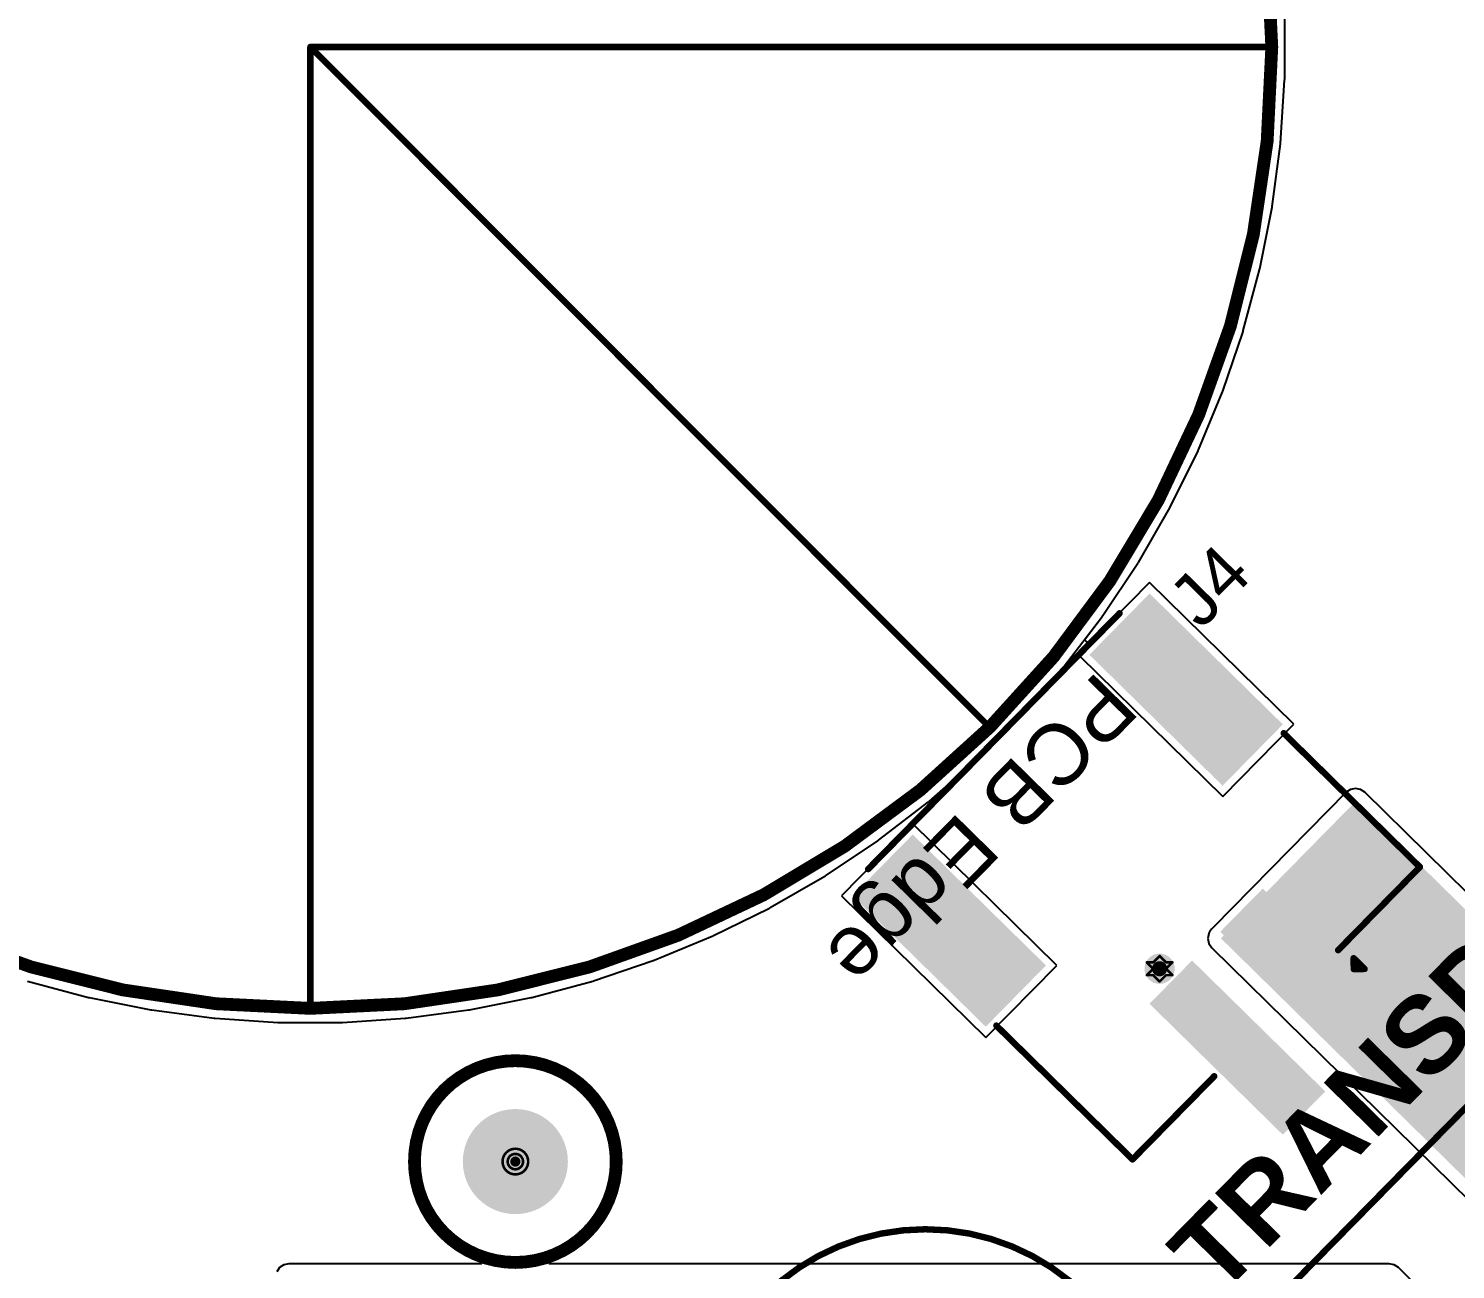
# Model space of a CAD drawing. Header units: inches. Extents: x -38 to 391, y -38 to 85.
# Drawn here: x -5.59 to 22.7, y -24.24 to 0.37 of the extents above; entities that cross this region are included whole.
import ezdxf

# ---------------------------------------------------------------- set-up
doc = ezdxf.new("R2010")
doc.units = ezdxf.units.IN
for name, color, linetype in [('Board Outline', 216, 'Continuous'), ('Bottom Layer', 5, 'Continuous'), ('Bottom Solder', 6, 'Continuous'), ('Dimension', 6, 'Continuous'), ('Drill Drawing', 1, 'Continuous'), ('Multi-Layer', 9, 'Continuous'), ('Pad Holes', 156, 'Continuous'), ('Top Layer', 1, 'Continuous'), ('Top Overlay', 2, 'Continuous'), ('Top Paste', 8, 'Continuous'), ('Top Solder', 216, 'Continuous'), ('Via Holes', 16, 'Continuous')]:
    doc.layers.add(name, color=color, linetype=linetype)
doc.styles.add('Arial', font='', dxfattribs={"height": 0.2})
doc.styles.add('Arial_Bold', font='', dxfattribs={"height": 0.2})
doc.styles.get('Arial').set_extended_font_data('Arial')
doc.styles.get('Arial_Bold').set_extended_font_data('Arial', bold=True)

msp = doc.modelspace()

# ---------------------------------------------------------------- hatches: boundary and pattern name
at = {"layer": 'Bottom Layer'}
h = msp.add_hatch(color=5, dxfattribs=at)
edge = h.paths.add_edge_path()
edge.add_arc((16.83641032, -18.27473358), 0.2999994, 0, 360)
at = {"layer": 'Bottom Solder'}
h = msp.add_hatch(color=6, dxfattribs=at)
edge = h.paths.add_edge_path()
edge.add_arc((4.064, -22.098), 0.1016, 0, 360)
at = {"layer": 'Pad Holes'}
h = msp.add_hatch(color=7, dxfattribs=at)
edge = h.paths.add_edge_path()
edge.add_arc((4.064, -22.098), 1.0414, 0, 360)
at = {"layer": 'Top Layer'}
for points in [[(19.13584979414321, -13.43205499698858), (18.0844862201117, -14.50193034262464), (15.58810920585679, -12.04874748301142), (16.6394727798883, -10.97887213737536)], [(28.78900515999999, -22.88779522), (20.72017446, -14.95857816), (18.05262836, -17.67309394), (26.12145906, -25.602311)], [(10.89193622585679, -16.82752888301142), (11.9432997998883, -15.75765353737535), (14.43967681414321, -18.21083639698858), (13.3883132401117, -19.28071174262464)], [(21.37898476852288, -19.2816843326519), (20.67807512573203, -19.99493516696132), (18.18169811147711, -17.5417523073481), (18.88260775426797, -16.82850147303868)], [(19.97717146852288, -20.7082042126519), (19.27626182573203, -21.42145504696132), (16.77988481147711, -18.9682721873481), (17.48079445426797, -18.25502135303867)]]:
    msp.add_hatch(color=1, dxfattribs=at).paths.add_polyline_path(points)
h = msp.add_hatch(color=1, dxfattribs=at)
edge = h.paths.add_edge_path()
edge.add_arc((16.83641032, -18.27473358), 0.2999994, 0, 360)
at = {"layer": 'Top Paste'}
for points in [[(19.13584979414321, -13.43205499698858), (18.0844862201117, -14.50193034262464), (15.58810920585679, -12.04874748301142), (16.6394727798883, -10.97887213737536)], [(10.89193622585679, -16.82752888301142), (11.9432997998883, -15.75765353737535), (14.43967681414321, -18.21083639698858), (13.3883132401117, -19.28071174262464)], [(21.37898476852288, -19.2816843326519), (20.67807512573203, -19.99493516696132), (18.18169811147711, -17.5417523073481), (18.88260775426797, -16.82850147303868)], [(19.97717146852288, -20.7082042126519), (19.27626182573203, -21.42145504696132), (16.77988481147711, -18.9682721873481), (17.48079445426797, -18.25502135303867)]]:
    msp.add_hatch(color=8, dxfattribs=at).paths.add_polyline_path(points)
at = {"layer": 'Top Solder'}
for points in [[(19.27952842103014, -13.43080113260738), (18.0857400844929, -14.64560896951157), (15.44443057896985, -12.05000134739262), (16.6382189155071, -10.83519351048843)], [(10.74825759896986, -16.82878274739262), (11.9420459355071, -15.61397491048843), (14.58335544103014, -18.20958253260738), (13.3895671044929, -19.42439036951157)], [(21.52266339540981, -19.2804304682707), (20.67932899011323, -20.13861379384825), (18.03801948459019, -17.5430061717293), (18.88135388988677, -16.68482284615175)], [(20.12085009540981, -20.70695034827069), (19.27751569011323, -21.56513367384825), (16.63620618459019, -18.9695260517293), (17.47954058988677, -18.11134272615175)]]:
    msp.add_hatch(color=216, dxfattribs=at).paths.add_polyline_path(points)
h = msp.add_hatch(color=216, dxfattribs=at)
edge = h.paths.add_edge_path()
edge.add_arc((4.064, -22.098), 0.1016, 0, 360)
at = {"layer": 'Via Holes'}
h = msp.add_hatch(color=7, dxfattribs=at)
edge = h.paths.add_edge_path()
edge.add_arc((16.83641032, -18.27473358), 0.1499997, 0, 360)

# ---------------------------------------------------------------- linework, layer by layer
at = {"layer": 'Board Outline'}
for points in [[(38.1005842, 0, 0.254, 0.254, 1), (-38.0994158, 0, 0.254, 0.254, 1)], [(19.0606426, 0, 0.254, 0.254, 1), (-19.0606426, 0, 0.254, 0.254, 1)], [(18.9971426, 0, 0.127, 0.127, 1), (19.1241426, 0, 0.127, 0.127, 1)]]:
    msp.add_lwpolyline(points, format="xyseb", close=True, dxfattribs=at)
at = {"layer": 'Bottom Layer'}
for p, q in [((19.3157856, -0.6437223599999999), (19.3157856, 0.60423806)), ((19.23360898, -1.9059525), (19.31523188, -0.66066162)), ((19.3141092, -0.652145), (19.3157856, -0.6437223599999999)), ((19.31523188, -0.66066162), (19.3141092, -0.652145)), ((19.06905762, -3.160100359999999), (19.23194782, -1.92281556)), ((19.23138648, -1.91424814), (19.23360898, -1.9059525)), ((19.23194782, -1.92281556), (19.23138648, -1.91424814)), ((18.82283002, -4.40080654), (19.06629664, -3.17682118)), ((19.06629664, -3.16823344), (19.06905762, -3.160100359999999)), ((19.06629664, -3.17682118), (19.06629664, -3.16823344)), ((18.49598536, -5.62274466), (18.81898192, -4.41730892)), ((18.81898192, -4.41730892), (18.81954326, -4.4087415)), ((18.81954326, -4.4087415), (18.82283002, -4.40080654)), ((18.08992318, -6.820695019999999), (18.49106538, -5.638965099999999)), ((18.49106538, -5.638965099999999), (18.49218552, -5.63044848)), ((18.49218552, -5.63044848), (18.49598536, -5.62274466)), ((17.6063783, -7.989524279999999), (18.08395418, -6.83655732)), ((18.08395418, -6.83655732), (18.08563058, -6.8281296)), ((18.08563058, -6.8281296), (18.08992318, -6.820695019999999)), ((17.0474259, -9.12422356), (17.59938314, -8.00495986)), ((17.59938314, -8.00495986), (17.60160564, -7.996666759999999)), ((17.60160564, -7.996666759999999), (17.6063783, -7.989524279999999)), ((16.41545612, -10.21993638), (17.0394376, -9.13916892)), ((17.0394376, -9.13916892), (17.04219858, -9.13103584)), ((17.04219858, -9.13103584), (17.0474259, -9.12422356)), ((15.7131766, -11.27196628), (16.4065077, -10.23432548)), ((16.4065077, -10.23432548), (16.40979192, -10.22639306)), ((16.40979192, -10.22639306), (16.41545612, -10.21993638)), ((14.94359216, -12.27581746), (15.70330362, -11.28574324)), ((15.70330362, -11.28574324), (15.70710092, -11.27804196)), ((15.70710092, -11.27804196), (15.7131766, -11.27196628)), ((14.1100048, -13.22718462), (14.93284288, -12.28891624)), ((14.93284288, -12.28891624), (14.93713802, -12.28147912)), ((14.93713802, -12.28147912), (14.94359216, -12.27581746)), ((13.21597814, -14.12199614), (14.09841986, -13.23955442)), ((14.09841986, -13.23955442), (14.10319252, -13.23241194)), ((14.10319252, -13.23241194), (14.1100048, -13.22718462)), ((12.26533996, -14.95641916), (13.20360834, -14.13358108)), ((13.20360834, -14.13358108), (13.20883566, -14.1267688)), ((13.20883566, -14.1267688), (13.21597814, -14.12199614)), ((11.26216442, -15.72688244), (12.25224118, -14.96716844)), ((12.25224118, -14.96716844), (12.25790284, -14.9607143)), ((12.25790284, -14.9607143), (12.26533996, -14.95641916)), ((10.21075174, -16.43008398), (11.24839, -15.73675288)), ((11.24839, -15.73675288), (11.25446314, -15.73067974)), ((11.25446314, -15.73067974), (11.26216442, -15.72688244)), ((9.1155901, -17.06301388), (10.1963601, -16.4390324)), ((10.1963601, -16.4390324), (10.20281424, -16.43337074)), ((10.20281424, -16.43337074), (10.21075174, -16.43008398)), ((7.981383579999999, -17.62295942), (9.100644739999998, -17.07100218)), ((9.100644739999998, -17.07100218), (9.10745702, -17.06577486)), ((9.10745702, -17.06577486), (9.1155901, -17.06301388)), ((6.812981039999999, -18.10753046), (7.965948, -17.62995458)), ((7.965948, -17.62995458), (7.97309048, -17.62518192)), ((7.97309048, -17.62518192), (7.981383579999999, -17.62295942)), ((5.61538882, -18.51464166), (6.797121279999999, -18.11349946)), ((6.797121279999999, -18.11349946), (6.8045584, -18.10920686)), ((6.8045584, -18.10920686), (6.812981039999999, -18.10753046)), ((-5.60683664, -18.51956164), (-4.4014009, -18.8425582)), ((4.393732640000001, -18.8425582), (5.59917092, -18.51956164)), ((5.59917092, -18.51956164), (5.606874739999999, -18.5157618)), ((5.606874739999999, -18.5157618), (5.61538882, -18.51464166)), ((-4.4014009, -18.8425582), (-4.392833479999999, -18.84311954)), ((-4.392833479999999, -18.84311954), (-4.38489852, -18.8464063)), ((-4.38489852, -18.8464063), (-3.16091316, -19.08987292)), ((3.1532449, -19.08987292), (4.37722772, -18.8464063)), ((4.37722772, -18.8464063), (4.38516268, -18.84311954)), ((4.38516268, -18.84311954), (4.393732640000001, -18.8425582)), ((-3.16091316, -19.08987292), (-3.15232542, -19.08987292)), ((-3.15232542, -19.08987292), (-3.14419234, -19.0926339)), ((-3.14419234, -19.0926339), (-1.90690754, -19.2555241)), ((1.89923928, -19.2555241), (3.13652408, -19.0926339)), ((3.13652408, -19.0926339), (3.14465716, -19.08987292)), ((3.14465716, -19.08987292), (3.1532449, -19.08987292)), ((-1.90690754, -19.2555241), (-1.89833758, -19.25496276)), ((-1.89833758, -19.25496276), (-1.89004194, -19.25718526)), ((-1.89004194, -19.25718526), (-0.64475106, -19.33880562)), ((-0.64475106, -19.33880562), (-0.63623444, -19.33768548)), ((-0.63623444, -19.33768548), (-0.6278143399999999, -19.33935934)), ((-0.6278143399999999, -19.33935934), (0.62014608, -19.33935934)), ((0.62014608, -19.33935934), (0.62856618, -19.33768548)), ((0.62856618, -19.33768548), (0.6370828, -19.33880562)), ((0.6370828, -19.33880562), (1.88237368, -19.25718526)), ((1.88237368, -19.25718526), (1.89066932, -19.25496276)), ((1.89066932, -19.25496276), (1.89923928, -19.2555241)), ((3.1166435, -20.32562356), (2.7890724, -20.5444979)), ((3.48062042, -20.17485932), (3.1166435, -20.32562356)), ((3.86701538, -20.09799892), (3.48062042, -20.17485932)), ((4.26098208, -20.09799892), (3.86701538, -20.09799892)), ((4.64737704, -20.17485932), (4.26098208, -20.09799892)), ((5.01135396, -20.32562356), (4.64737704, -20.17485932)), ((5.338925059999999, -20.5444979), (5.01135396, -20.32562356)), ((2.7890724, -20.5444979), (2.51049536, -20.82307494)), ((5.6175021, -20.82307494), (5.338925059999999, -20.5444979)), ((2.51049536, -20.82307494), (2.29162102, -21.15064604)), ((5.83637644, -21.15064604), (5.6175021, -20.82307494)), ((2.29162102, -21.15064604), (2.14085678, -21.51462296)), ((5.98714068, -21.51462296), (5.83637644, -21.15064604)), ((2.14085678, -21.51462296), (2.06399892, -21.90101792)), ((6.06400108, -21.90101792), (5.98714068, -21.51462296)), ((2.06399892, -21.90101792), (2.06399892, -22.29498462)), ((6.06400108, -22.29498462), (6.06400108, -21.90101792)), ((2.06399892, -22.29498462), (2.14085678, -22.68137958)), ((5.98714068, -22.68137958), (6.06400108, -22.29498462)), ((2.14085678, -22.68137958), (2.29162102, -23.0453565)), ((5.83637644, -23.0453565), (5.98714068, -22.68137958)), ((2.29162102, -23.0453565), (2.51049536, -23.3729276)), ((5.6175021, -23.3729276), (5.83637644, -23.0453565)), ((2.51049536, -23.3729276), (2.7890724, -23.65150464)), ((5.338925059999999, -23.65150464), (5.6175021, -23.3729276)), ((2.7890724, -23.65150464), (3.1166435, -23.87037898)), ((5.01135396, -23.87037898), (5.338925059999999, -23.65150464)), ((3.1166435, -23.87037898), (3.48062042, -24.02114322)), ((3.48062042, -24.02114322), (3.86701538, -24.09800108)), ((4.26098208, -24.09800108), (4.64737704, -24.02114322)), ((4.64737704, -24.02114322), (5.01135396, -23.87037898)), ((3.86701538, -24.09800108), (4.26098208, -24.09800108))]:
    msp.add_line(p, q, dxfattribs=at)
at = {"layer": 'Dimension'}
for points in [[(19.0606426, 0, 0.254, 0.254, -0.4142135623730951), (0, -19.0606426, 0.254, 0.254, 0)], [(0, 0, 0.127, 0.127, 0), (13.47407516, -13.49765144, 0.127, 0.127, 0)], [(0, 0, 0.127, 0.127, 0), (19.07655062, 0, 0.127, 0.127, 0)], [(0, -19.07655062, 0.127, 0.127, 0), (0, 0, 0.127, 0.127, 0)], [(-0.00383286, -19.08038348, 0.127, 0.127, 0), (0, -19.07655062, 0.127, 0.127, 0)]]:
    msp.add_lwpolyline(points, format="xyseb", dxfattribs=at)
for points in [[(-0.03175, 0, 0.0635, 0.0635, 1), (0.03175, 0, 0.0635, 0.0635, 1)], [(-0.03175, 0, 0.0635, 0.0635, 1), (0.03175, 0, 0.0635, 0.0635, 1)], [(-0.03175, 0, 0.0635, 0.0635, 1), (0.03175, 0, 0.0635, 0.0635, 1)], [(18.9971426, 0, 0.127, 0.127, 1), (19.1241426, 0, 0.127, 0.127, 1)], [(19.04480062, 0, 0.0635, 0.0635, 1), (19.10830062, 0, 0.0635, 0.0635, 1)], [(13.44232516, -13.49765144, 0.0635, 0.0635, 1), (13.50582516, -13.49765144, 0.0635, 0.0635, 1)], [(-0.0635, -19.0606426, 0.127, 0.127, 1), (0.0635, -19.0606426, 0.127, 0.127, 1)], [(-0.03558286, -19.08038348, 0.0635, 0.0635, 1), (0.02791714, -19.08038348, 0.0635, 0.0635, 1)], [(-0.03175, -19.07655062, 0.0635, 0.0635, 1), (0.03175, -19.07655062, 0.0635, 0.0635, 1)], [(-0.03175, -19.07655062, 0.0635, 0.0635, 1), (0.03175, -19.07655062, 0.0635, 0.0635, 1)], [(6.06400108, -22.098, 0.254, 0.254, 1), (2.06399892, -22.098, 0.254, 0.254, 1)], [(2.00049892, -22.098, 0.127, 0.127, 1), (2.12749892, -22.098, 0.127, 0.127, 1)], [(6.00050108, -22.098, 0.127, 0.127, 1), (6.127501079999999, -22.098, 0.127, 0.127, 1)]]:
    msp.add_lwpolyline(points, format="xyseb", close=True, dxfattribs=at)
at = {"layer": 'Drill Drawing'}
for points in [[(16.70941032, -18.14773358, 0.0508, 0.0508, 0), (16.83641032, -18.02073358, 0.0508, 0.0508, 0)], [(16.83641032, -18.02073358, 0.0508, 0.0508, 0), (16.96341032, -18.14773358, 0.0508, 0.0508, 0)], [(16.58241032, -18.14773358, 0.0508, 0.0508, 0), (16.70941032, -18.27473358, 0.0508, 0.0508, 0)], [(16.58241032, -18.14773358, 0.0508, 0.0508, 0), (16.70941032, -18.14773358, 0.0508, 0.0508, 0)], [(16.58241032, -18.40173358, 0.0508, 0.0508, 0), (16.70941032, -18.27473358, 0.0508, 0.0508, 0)], [(16.58241032, -18.40173358, 0.0508, 0.0508, 0), (16.70941032, -18.40173358, 0.0508, 0.0508, 0)], [(16.70941032, -18.40173358, 0.0508, 0.0508, 0), (16.83641032, -18.52873358, 0.0508, 0.0508, 0)], [(16.83641032, -18.52873358, 0.0508, 0.0508, 0), (16.96341032, -18.40173358, 0.0508, 0.0508, 0)], [(16.96341032, -18.14773358, 0.0508, 0.0508, 0), (17.09041032, -18.14773358, 0.0508, 0.0508, 0)], [(16.96341032, -18.27473358, 0.0508, 0.0508, 0), (17.09041032, -18.14773358, 0.0508, 0.0508, 0)], [(16.96341032, -18.27473358, 0.0508, 0.0508, 0), (17.09041032, -18.40173358, 0.0508, 0.0508, 0)], [(16.96341032, -18.40173358, 0.0508, 0.0508, 0), (17.09041032, -18.40173358, 0.0508, 0.0508, 0)]]:
    msp.add_lwpolyline(points, format="xyseb", dxfattribs=at)
for points in [[(16.82371032, -18.02073358, 0.0254, 0.0254, 1), (16.84911032, -18.02073358, 0.0254, 0.0254, 1)], [(16.82371032, -18.02073358, 0.0254, 0.0254, 1), (16.84911032, -18.02073358, 0.0254, 0.0254, 1)], [(16.56971032, -18.14773358, 0.0254, 0.0254, 1), (16.59511032, -18.14773358, 0.0254, 0.0254, 1)], [(16.56971032, -18.14773358, 0.0254, 0.0254, 1), (16.59511032, -18.14773358, 0.0254, 0.0254, 1)], [(16.56971032, -18.40173358, 0.0254, 0.0254, 1), (16.59511032, -18.40173358, 0.0254, 0.0254, 1)], [(16.56971032, -18.40173358, 0.0254, 0.0254, 1), (16.59511032, -18.40173358, 0.0254, 0.0254, 1)], [(16.69671032, -18.14773358, 0.0254, 0.0254, 1), (16.72211032, -18.14773358, 0.0254, 0.0254, 1)], [(16.69671032, -18.14773358, 0.0254, 0.0254, 1), (16.72211032, -18.14773358, 0.0254, 0.0254, 1)], [(16.69671032, -18.27473358, 0.0254, 0.0254, 1), (16.72211032, -18.27473358, 0.0254, 0.0254, 1)], [(16.69671032, -18.27473358, 0.0254, 0.0254, 1), (16.72211032, -18.27473358, 0.0254, 0.0254, 1)], [(16.69671032, -18.40173358, 0.0254, 0.0254, 1), (16.72211032, -18.40173358, 0.0254, 0.0254, 1)], [(16.69671032, -18.40173358, 0.0254, 0.0254, 1), (16.72211032, -18.40173358, 0.0254, 0.0254, 1)], [(16.95071032, -18.14773358, 0.0254, 0.0254, 1), (16.97611032, -18.14773358, 0.0254, 0.0254, 1)], [(16.95071032, -18.14773358, 0.0254, 0.0254, 1), (16.97611032, -18.14773358, 0.0254, 0.0254, 1)], [(16.95071032, -18.27473358, 0.0254, 0.0254, 1), (16.97611032, -18.27473358, 0.0254, 0.0254, 1)], [(16.95071032, -18.27473358, 0.0254, 0.0254, 1), (16.97611032, -18.27473358, 0.0254, 0.0254, 1)], [(16.95071032, -18.40173358, 0.0254, 0.0254, 1), (16.97611032, -18.40173358, 0.0254, 0.0254, 1)], [(16.95071032, -18.40173358, 0.0254, 0.0254, 1), (16.97611032, -18.40173358, 0.0254, 0.0254, 1)], [(17.07771032, -18.14773358, 0.0254, 0.0254, 1), (17.10311032, -18.14773358, 0.0254, 0.0254, 1)], [(17.07771032, -18.14773358, 0.0254, 0.0254, 1), (17.10311032, -18.14773358, 0.0254, 0.0254, 1)], [(17.07771032, -18.40173358, 0.0254, 0.0254, 1), (17.10311032, -18.40173358, 0.0254, 0.0254, 1)], [(17.07771032, -18.40173358, 0.0254, 0.0254, 1), (17.10311032, -18.40173358, 0.0254, 0.0254, 1)], [(16.82371032, -18.52873358, 0.0254, 0.0254, 1), (16.84911032, -18.52873358, 0.0254, 0.0254, 1)], [(16.82371032, -18.52873358, 0.0254, 0.0254, 1), (16.84911032, -18.52873358, 0.0254, 0.0254, 1)], [(4.318000000000001, -22.098, 0.0508, 0.0508, 1), (3.81, -22.098, 0.0508, 0.0508, 1)], [(4.2164, -22.098, 0.0508, 0.0508, 1), (3.9116, -22.098, 0.0508, 0.0508, 1)], [(3.797299999999999, -22.098, 0.0254, 0.0254, 1), (3.8227, -22.098, 0.0254, 0.0254, 1)], [(3.8989, -22.098, 0.0254, 0.0254, 1), (3.9243, -22.098, 0.0254, 0.0254, 1)], [(4.2037, -22.098, 0.0254, 0.0254, 1), (4.2291, -22.098, 0.0254, 0.0254, 1)], [(4.3053, -22.098, 0.0254, 0.0254, 1), (4.3307, -22.098, 0.0254, 0.0254, 1)]]:
    msp.add_lwpolyline(points, format="xyseb", close=True, dxfattribs=at)
at = {"layer": 'Multi-Layer'}
for p, q in [((19.05680974, -0.01974088), (19.05680974, 0.60423806)), ((19.05680974, -0.6437223599999999), (19.05680974, -0.01974088)), ((18.97518684, -1.88901324), (19.05680974, -0.6437223599999999)), ((18.81229664, -3.12629804), (18.97518684, -1.88901324)), ((18.56883002, -4.35028086), (18.81229664, -3.12629804)), ((18.24583346, -5.55571914), (18.56883002, -4.35028086)), ((17.84469126, -6.737451599999999), (18.24583346, -5.55571914)), ((17.36711538, -7.89041856), (17.84469126, -6.737451599999999)), ((16.81515814, -9.00967972), (17.36711538, -7.89041856)), ((16.19117666, -10.09044718), (16.81515814, -9.00967972)), ((15.49784556, -11.12808798), (16.19117666, -10.09044718)), ((14.7381341, -12.1181622), (15.49784556, -11.12808798)), ((13.91529602, -13.05643058), (14.7381341, -12.1181622)), ((13.0328543, -13.9388723), (13.91529602, -13.05643058)), ((12.09458592, -14.76171038), (13.0328543, -13.9388723)), ((11.1045117, -15.52142184), (12.09458592, -14.76171038)), ((10.0668709, -16.21475294), (11.1045117, -15.52142184)), ((8.986103439999999, -16.83873442), (10.0668709, -16.21475294)), ((7.866842279999999, -17.39069166), (8.986103439999999, -16.83873442)), ((6.71387532, -17.86826754), (7.866842279999999, -17.39069166)), ((-6.721543580000001, -17.86826754), (-5.53981112, -18.26940974)), ((5.53214286, -18.26940974), (6.71387532, -17.86826754)), ((-5.53981112, -18.26940974), (-4.33437284, -18.5924063)), ((4.32670458, -18.5924063), (5.53214286, -18.26940974)), ((-4.33437284, -18.5924063), (-3.11039002, -18.83587292)), ((3.10272176, -18.83587292), (4.32670458, -18.5924063)), ((-3.11039002, -18.83587292), (-1.87310522, -18.99876312)), ((1.86543696, -18.99876312), (3.10272176, -18.83587292)), ((-1.87310522, -18.99876312), (-0.6278143399999999, -19.08038348)), ((-0.6278143399999999, -19.08038348), (-0.00383286, -19.08038348)), ((-0.00383286, -19.08038348), (0.62014608, -19.08038348)), ((0.62014608, -19.08038348), (1.86543696, -18.99876312)), ((3.1166435, -20.32562356), (2.7890724, -20.5444979)), ((3.48062042, -20.17485932), (3.1166435, -20.32562356)), ((3.86701538, -20.09799892), (3.48062042, -20.17485932)), ((4.064, -20.09799892), (3.86701538, -20.09799892)), ((4.26098208, -20.09799892), (4.064, -20.09799892)), ((4.64737704, -20.17485932), (4.26098208, -20.09799892)), ((5.01135396, -20.32562356), (4.64737704, -20.17485932)), ((5.338925059999999, -20.5444979), (5.01135396, -20.32562356)), ((2.7890724, -20.5444979), (2.51049536, -20.82307494)), ((5.6175021, -20.82307494), (5.338925059999999, -20.5444979)), ((2.51049536, -20.82307494), (2.29162102, -21.15064604)), ((5.83637644, -21.15064604), (5.6175021, -20.82307494)), ((2.29162102, -21.15064604), (2.14085678, -21.51462296)), ((5.98714068, -21.51462296), (5.83637644, -21.15064604)), ((2.14085678, -21.51462296), (2.06399892, -21.90101792)), ((6.06400108, -21.90101792), (5.98714068, -21.51462296)), ((2.06399892, -21.90101792), (2.06399892, -22.098)), ((6.06400108, -22.098), (6.06400108, -21.90101792)), ((2.06399892, -22.098), (2.06399892, -22.098)), ((2.06399892, -22.098), (2.06399892, -22.29498462)), ((2.06399892, -22.29498462), (2.14085678, -22.68137958)), ((5.98714068, -22.68137958), (6.06400108, -22.29498462)), ((6.06400108, -22.29498462), (6.06400108, -22.098)), ((2.14085678, -22.68137958), (2.29162102, -23.0453565)), ((5.83637644, -23.0453565), (5.98714068, -22.68137958)), ((2.29162102, -23.0453565), (2.51049536, -23.3729276)), ((5.6175021, -23.3729276), (5.83637644, -23.0453565)), ((2.51049536, -23.3729276), (2.7890724, -23.65150464)), ((5.338925059999999, -23.65150464), (5.6175021, -23.3729276)), ((2.7890724, -23.65150464), (3.1166435, -23.87037898)), ((5.01135396, -23.87037898), (5.338925059999999, -23.65150464)), ((3.1166435, -23.87037898), (3.48062042, -24.02114322)), ((3.48062042, -24.02114322), (3.86701538, -24.09800108)), ((4.26098208, -24.09800108), (4.64737704, -24.02114322)), ((4.64737704, -24.02114322), (5.01135396, -23.87037898)), ((3.86701538, -24.09800108), (4.064, -24.09800108)), ((4.064, -24.09800108), (4.26098208, -24.09800108))]:
    msp.add_line(p, q, dxfattribs=at)
at = {"layer": 'Top Layer'}
for p, q in [((19.3157856, -0.6437223599999999), (19.3157856, 0.60423806)), ((19.23360898, -1.9059525), (19.31523188, -0.66066162)), ((19.3141092, -0.652145), (19.3157856, -0.6437223599999999)), ((19.31523188, -0.66066162), (19.3141092, -0.652145)), ((19.06905762, -3.160100359999999), (19.23194782, -1.92281556)), ((19.23138648, -1.91424814), (19.23360898, -1.9059525)), ((19.23194782, -1.92281556), (19.23138648, -1.91424814)), ((18.82283002, -4.40080654), (19.06629664, -3.17682118)), ((19.06629664, -3.16823344), (19.06905762, -3.160100359999999)), ((19.06629664, -3.17682118), (19.06629664, -3.16823344)), ((18.49598536, -5.62274466), (18.81898192, -4.41730892)), ((18.81898192, -4.41730892), (18.81954326, -4.4087415)), ((18.81954326, -4.4087415), (18.82283002, -4.40080654)), ((18.08992318, -6.820695019999999), (18.49106538, -5.638965099999999)), ((18.49106538, -5.638965099999999), (18.49218552, -5.63044848)), ((18.49218552, -5.63044848), (18.49598536, -5.62274466)), ((17.6063783, -7.989524279999999), (18.08395418, -6.83655732)), ((18.08395418, -6.83655732), (18.08563058, -6.8281296)), ((18.08563058, -6.8281296), (18.08992318, -6.820695019999999)), ((17.0474259, -9.12422356), (17.59938314, -8.00495986)), ((17.59938314, -8.00495986), (17.60160564, -7.996666759999999)), ((17.60160564, -7.996666759999999), (17.6063783, -7.989524279999999)), ((16.41545612, -10.21993638), (17.0394376, -9.13916892)), ((17.0394376, -9.13916892), (17.04219858, -9.13103584)), ((17.04219858, -9.13103584), (17.0474259, -9.12422356)), ((15.7131766, -11.27196628), (16.4065077, -10.23432548)), ((16.4065077, -10.23432548), (16.40979192, -10.22639306)), ((16.40979192, -10.22639306), (16.41545612, -10.21993638)), ((16.63633706, -10.6196765), (15.4414982, -11.83555418)), ((19.49504356, -13.42892158), (16.63633706, -10.6196765)), ((15.34547096, -11.75207962), (15.70330362, -11.28574324)), ((15.70330362, -11.28574324), (15.70710092, -11.27804196)), ((15.70710092, -11.27804196), (15.7131766, -11.27196628)), ((15.4414982, -11.83555418), (15.34547096, -11.75207962)), ((14.94359216, -12.27581746), (15.10642648, -12.06360808)), ((15.10642648, -12.06360808), (15.25547876, -12.07798448)), ((15.25547876, -12.07798448), (18.08762194, -14.86112598)), ((14.1100048, -13.22718462), (14.93284288, -12.28891624)), ((14.93284288, -12.28891624), (14.93713802, -12.28147912)), ((14.93713802, -12.28147912), (14.94359216, -12.27581746)), ((13.21597814, -14.12199614), (14.09841986, -13.23955442)), ((14.09841986, -13.23955442), (14.10319252, -13.23241194)), ((14.10319252, -13.23241194), (14.1100048, -13.22718462)), ((18.08762194, -14.86112598), (19.49504356, -13.42892158)), ((12.26533996, -14.95641916), (13.20360834, -14.13358108)), ((13.20360834, -14.13358108), (13.20883566, -14.1267688)), ((13.20883566, -14.1267688), (13.21597814, -14.12199614)), ((20.71791386, -14.69960992), (20.6189834, -14.72018646)), ((20.81718976, -14.71845672), (20.71791386, -14.69960992)), ((11.26216442, -15.72688244), (12.25224118, -14.96716844)), ((12.25224118, -14.96716844), (12.25790284, -14.9607143)), ((12.25790284, -14.9607143), (12.26533996, -14.95641916)), ((20.53546058, -14.77705706), (17.90652248, -17.45228412)), ((20.6189834, -14.72018646), (20.53546058, -14.77705706)), ((20.90169302, -14.77386174), (20.81718976, -14.71845672)), ((28.97052372, -22.70308134), (20.90169302, -14.77386174)), ((11.94016408, -15.3984579), (10.53274246, -16.8306623)), ((14.79887058, -18.20770298), (11.94016408, -15.3984579)), ((10.21075174, -16.43008398), (11.24839, -15.73675288)), ((11.24839, -15.73675288), (11.25446314, -15.73067974)), ((11.25446314, -15.73067974), (11.26216442, -15.72688244)), ((9.1155901, -17.06301388), (10.1963601, -16.4390324)), ((10.1963601, -16.4390324), (10.20281424, -16.43337074)), ((10.20281424, -16.43337074), (10.21075174, -16.43008398)), ((10.53274246, -16.8306623), (13.39144896, -19.63990738)), ((7.981383579999999, -17.62295942), (9.100644739999998, -17.07100218)), ((9.100644739999998, -17.07100218), (9.10745702, -17.06577486)), ((9.10745702, -17.06577486), (9.1155901, -17.06301388)), ((17.86790432, -17.4915703), (17.82249674, -17.54488744)), ((17.90652248, -17.45228412), (17.86790432, -17.4915703)), ((6.812981039999999, -18.10753046), (7.965948, -17.62995458)), ((7.965948, -17.62995458), (7.97309048, -17.62518192)), ((7.97309048, -17.62518192), (7.981383579999999, -17.62295942)), ((17.81250438, -17.57607864), (17.79365758, -17.67535454)), ((17.79365758, -17.67535454), (17.81423412, -17.774285)), ((17.8288569, -17.55113838), (17.81250438, -17.57607864)), ((17.81423412, -17.774285), (17.87110472, -17.85781036)), ((17.82249674, -17.54488744), (17.8288569, -17.55113838)), ((17.87110472, -17.85781036), (25.93993288, -25.78702234)), ((5.61538882, -18.51464166), (6.797121279999999, -18.11349946)), ((6.797121279999999, -18.11349946), (6.8045584, -18.10920686)), ((6.8045584, -18.10920686), (6.812981039999999, -18.10753046)), ((13.39144896, -19.63990738), (14.79887058, -18.20770298)), ((-5.60683664, -18.51956164), (-4.4014009, -18.8425582)), ((4.393732640000001, -18.8425582), (5.59917092, -18.51956164)), ((5.59917092, -18.51956164), (5.606874739999999, -18.5157618)), ((5.606874739999999, -18.5157618), (5.61538882, -18.51464166)), ((-4.4014009, -18.8425582), (-4.392833479999999, -18.84311954)), ((-4.392833479999999, -18.84311954), (-4.38489852, -18.8464063)), ((-4.38489852, -18.8464063), (-3.16091316, -19.08987292)), ((3.1532449, -19.08987292), (4.37722772, -18.8464063)), ((4.37722772, -18.8464063), (4.38516268, -18.84311954)), ((4.38516268, -18.84311954), (4.393732640000001, -18.8425582)), ((-3.16091316, -19.08987292), (-3.15232542, -19.08987292)), ((-3.15232542, -19.08987292), (-3.14419234, -19.0926339)), ((-3.14419234, -19.0926339), (-1.90690754, -19.2555241)), ((1.89923928, -19.2555241), (3.13652408, -19.0926339)), ((3.13652408, -19.0926339), (3.14465716, -19.08987292)), ((3.14465716, -19.08987292), (3.1532449, -19.08987292)), ((-1.90690754, -19.2555241), (-1.89833758, -19.25496276)), ((-1.89833758, -19.25496276), (-1.89004194, -19.25718526)), ((-1.89004194, -19.25718526), (-0.64475106, -19.33880562)), ((-0.64475106, -19.33880562), (-0.63623444, -19.33768548)), ((-0.63623444, -19.33768548), (-0.6278143399999999, -19.33935934)), ((-0.6278143399999999, -19.33935934), (0.62014608, -19.33935934)), ((0.62014608, -19.33935934), (0.62856618, -19.33768548)), ((0.62856618, -19.33768548), (0.6370828, -19.33880562)), ((0.6370828, -19.33880562), (1.88237368, -19.25718526)), ((1.88237368, -19.25718526), (1.89066932, -19.25496276)), ((1.89066932, -19.25496276), (1.89923928, -19.2555241)), ((3.1166435, -20.32562356), (2.7890724, -20.5444979)), ((3.48062042, -20.17485932), (3.1166435, -20.32562356)), ((3.86701538, -20.09799892), (3.48062042, -20.17485932)), ((4.26098208, -20.09799892), (3.86701538, -20.09799892)), ((4.64737704, -20.17485932), (4.26098208, -20.09799892)), ((5.01135396, -20.32562356), (4.64737704, -20.17485932)), ((5.338925059999999, -20.5444979), (5.01135396, -20.32562356)), ((2.7890724, -20.5444979), (2.51049536, -20.82307494)), ((5.6175021, -20.82307494), (5.338925059999999, -20.5444979)), ((2.51049536, -20.82307494), (2.29162102, -21.15064604)), ((5.83637644, -21.15064604), (5.6175021, -20.82307494)), ((2.29162102, -21.15064604), (2.14085678, -21.51462296)), ((5.98714068, -21.51462296), (5.83637644, -21.15064604)), ((2.14085678, -21.51462296), (2.06399892, -21.90101792)), ((6.06400108, -21.90101792), (5.98714068, -21.51462296)), ((2.06399892, -21.90101792), (2.06399892, -22.29498462)), ((6.06400108, -22.29498462), (6.06400108, -21.90101792)), ((2.06399892, -22.29498462), (2.14085678, -22.68137958)), ((5.98714068, -22.68137958), (6.06400108, -22.29498462)), ((2.14085678, -22.68137958), (2.29162102, -23.0453565)), ((5.83637644, -23.0453565), (5.98714068, -22.68137958)), ((2.29162102, -23.0453565), (2.51049536, -23.3729276)), ((5.6175021, -23.3729276), (5.83637644, -23.0453565)), ((2.51049536, -23.3729276), (2.7890724, -23.65150464)), ((5.338925059999999, -23.65150464), (5.6175021, -23.3729276)), ((2.7890724, -23.65150464), (3.1166435, -23.87037898)), ((5.01135396, -23.87037898), (5.338925059999999, -23.65150464)), ((3.1166435, -23.87037898), (3.42480392, -23.99802414)), ((3.42480392, -23.99802414), (3.39954362, -24.12502414)), ((4.70319354, -23.99802414), (5.01135396, -23.87037898)), ((4.72845384, -24.12502414), (4.70319354, -23.99802414)), ((-0.6097244599999999, -24.20087616), (-0.66586354, -24.28489428)), ((-0.5257063399999999, -24.14473708), (-0.6097244599999999, -24.20087616)), ((-0.4266006199999999, -24.12502414), (-0.5257063399999999, -24.14473708)), ((3.39954362, -24.12502414), (-0.4266006199999999, -24.12502414)), ((21.38675936, -24.12502414), (4.72845384, -24.12502414)), ((21.48586508, -24.14473708), (21.38675936, -24.12502414)), ((21.5698832, -24.20087616), (21.48586508, -24.14473708)), ((24.57069, -27.20168042), (21.5698832, -24.20087616))]:
    msp.add_line(p, q, dxfattribs=at)
at = {"layer": 'Top Overlay'}
for points in [[(11.05837514, -16.29950004, 0.127, 0.127, 0), (16.04325468, -11.2268889, 0.127, 0.127, 0)], [(19.29696928, -13.6052941, 0.127, 0.127, 0), (21.99636952, -16.25795326, 0.127, 0.127, 0)], [(20.37625846, -17.90656058, 0.127, 0.127, 0), (21.99636952, -16.25795326, 0.127, 0.127, 0)], [(20.68300664, -18.0655595, 0.127, 0.127, 0), (20.68488116, -18.28107342, 0.127, 0.127, 0)], [(20.68300664, -18.0655595, 0.127, 0.127, 0), (20.90041794, -18.27916842, 0.127, 0.127, 0)], [(20.68488116, -18.28107342, 0.127, 0.127, 0), (20.90041794, -18.27916842, 0.127, 0.127, 0)], [(17.38874094, -26.64166884, 0.127, 0.127, 0), (24.86603612, -19.03270768, 0.127, 0.127, 0)], [(13.60000836, -19.40260534, 0.127, 0.127, 0), (16.29940606, -22.05523402, 0.127, 0.127, 0)], [(16.29940606, -22.05523402, 0.127, 0.127, 0), (17.9194587, -20.40667496, 0.127, 0.127, 0)]]:
    msp.add_lwpolyline(points, format="xyseb", dxfattribs=at)
for points in [[(16.01150468, -11.2268889, 0.0635, 0.0635, 1), (16.07500468, -11.2268889, 0.0635, 0.0635, 1)], [(19.26521928, -13.6052941, 0.0635, 0.0635, 1), (19.32871928, -13.6052941, 0.0635, 0.0635, 1)], [(11.02662514, -16.29950004, 0.0635, 0.0635, 1), (11.09012514, -16.29950004, 0.0635, 0.0635, 1)], [(21.96461952, -16.25795326, 0.0635, 0.0635, 1), (22.02811952, -16.25795326, 0.0635, 0.0635, 1)], [(21.96461952, -16.25795326, 0.0635, 0.0635, 1), (22.02811952, -16.25795326, 0.0635, 0.0635, 1)], [(20.34450846, -17.90656058, 0.0635, 0.0635, 1), (20.40800846, -17.90656058, 0.0635, 0.0635, 1)], [(20.65125664, -18.0655595, 0.0635, 0.0635, 1), (20.71475664, -18.0655595, 0.0635, 0.0635, 1)], [(20.65125664, -18.0655595, 0.0635, 0.0635, 1), (20.71475664, -18.0655595, 0.0635, 0.0635, 1)], [(20.65313116, -18.28107342, 0.0635, 0.0635, 1), (20.71663116, -18.28107342, 0.0635, 0.0635, 1)], [(20.65313116, -18.28107342, 0.0635, 0.0635, 1), (20.71663116, -18.28107342, 0.0635, 0.0635, 1)], [(20.86866794, -18.27916842, 0.0635, 0.0635, 1), (20.93216794, -18.27916842, 0.0635, 0.0635, 1)], [(20.86866794, -18.27916842, 0.0635, 0.0635, 1), (20.93216794, -18.27916842, 0.0635, 0.0635, 1)], [(13.56825836, -19.40260534, 0.0635, 0.0635, 1), (13.63175836, -19.40260534, 0.0635, 0.0635, 1)], [(17.8877087, -20.40667496, 0.0635, 0.0635, 1), (17.9512087, -20.40667496, 0.0635, 0.0635, 1)], [(16.26765606, -22.05523402, 0.0635, 0.0635, 1), (16.33115606, -22.05523402, 0.0635, 0.0635, 1)], [(16.26765606, -22.05523402, 0.0635, 0.0635, 1), (16.33115606, -22.05523402, 0.0635, 0.0635, 1)], [(16.69191988, -27.93983743999999, 0.127, 0.127, 1), (7.691683879999999, -27.93983743999999, 0.127, 0.127, 1)]]:
    msp.add_lwpolyline(points, format="xyseb", close=True, dxfattribs=at)

# ---------------------------------------------------------------- texts
for s, height, rotation, style, p in [('J4', 1.016, 45.5, 'Arial', (17.6566322, -11.56890244)), ('PCB Edge', 1.20000014, 225.5, 'Arial', (15.62000686, -12.34234514)), ('TRANSDUCER', 1.524, 45.5, 'Arial_Bold', (18.01080472, -24.8235089))]:
    msp.add_text(s, height=height, rotation=rotation, dxfattribs=dict(at, style=style)).set_placement(p)

doc.saveas('drawing.dxf')
